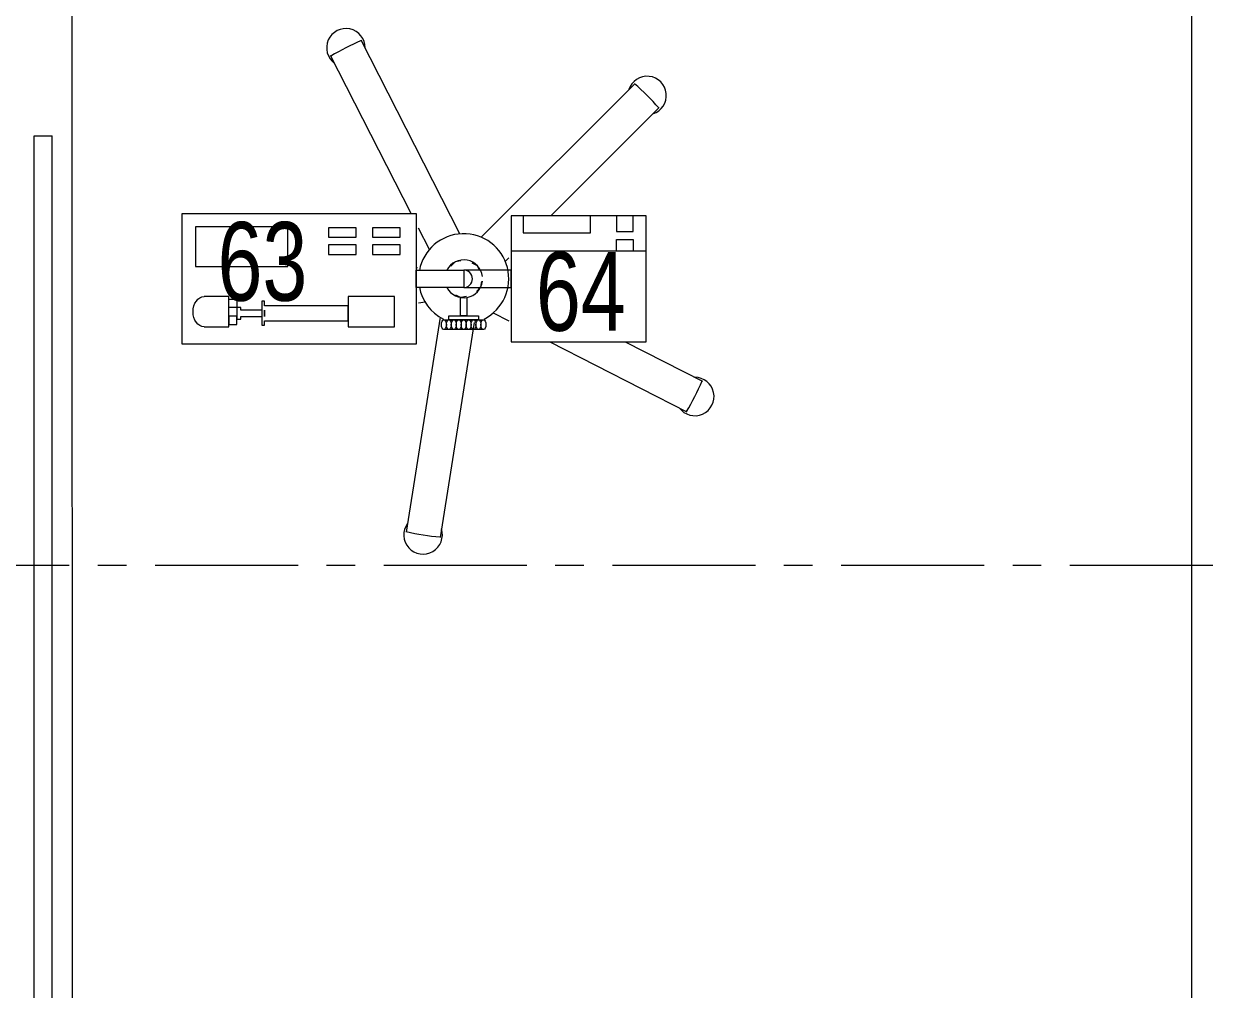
# Model space of a CAD drawing. Header units: millimetres. Extents: x 26027 to 581921, y 7230 to 233891.
# Drawn here: x 490302 to 491640, y 127474 to 128547 of the extents above; entities that cross this region are included whole.
import ezdxf

# ---------------------------------------------------------------- set-up
doc = ezdxf.new("R2010")
doc.units = ezdxf.units.MM
doc.header["$LTSCALE"] = 5
doc.linetypes.add('CENTER', pattern=[50.8, 31.75, -6.35, 6.35, -6.35])
doc.layers.add('axes', color=252, linetype='Continuous')
for name, color, linetype, lineweight in [('Medical Equipment and Furniture', 252, 'Continuous', 0), ('Medical Equipment and Furniture1', 252, 'Continuous', 5), ('Medical Equipment and Furniture2', 252, 'Continuous', 13)]:
    doc.layers.add(name, color=color, linetype=linetype, lineweight=lineweight)
doc.styles.add('X3G_ENTITY_257CFD', font='swisscl.ttf', dxfattribs={"height": 200})

# ---------------------------------------------------------------- blocks, each defined once
blk = doc.blocks.new('HF16786E-P')
at = {"layer": 'Medical Equipment and Furniture1'}
for p, q in [((0, 0.425), (-2.14, 0.425)), ((-0.48, 0.4025), (-1.66, 0.4025)), ((-1.66, 0.3825), (-1.66, 0.4025)), ((-0.48, 0.3825), (-1.66, 0.3825))]:
    blk.add_line(p, q, dxfattribs=at)
blk = doc.blocks.new('Syringe')
at = {"layer": 'Medical Equipment and Furniture2', "color": 254}
for points in [[(42.9739, -11.5277), (42.7139, -11.5277), (42.7139, -11.3827), (42.9739, -11.3827), (42.9739, -11.5277)], [(42.7384, -11.5086), (42.7658, -11.5086), (42.7658, -11.475), (42.7384, -11.475)], [(42.8055, -11.4851), (42.8055, -11.48), (42.8023, -11.48), (42.8023, -11.5069), (42.8055, -11.5069), (42.8055, -11.5019)], [(42.779, -11.4899), (42.779, -11.487), (42.7748, -11.487), (42.7748, -11.5), (42.779, -11.5), (42.779, -11.497)], [(42.8023, -11.4899), (42.779, -11.4899)], [(42.8055, -11.5019), (42.8984, -11.5019), (42.8984, -11.4851), (42.8055, -11.4851)], [(42.8055, -11.4899), (42.8055, -11.497)], [(42.8055, -11.497), (42.8055, -11.4899)], [(42.8055, -11.497), (42.8055, -11.4899)], [(42.779, -11.497), (42.8023, -11.497)]]:
    blk.add_lwpolyline(points, dxfattribs=at)
for points in [[(42.8312, -11.3974), (42.7289, -11.3974), (42.7289, -11.4415), (42.8312, -11.4415)], [(42.9073, -11.3985), (42.8765, -11.3985), (42.8765, -11.4091), (42.9073, -11.4091)], [(42.956, -11.3985), (42.9252, -11.3985), (42.9252, -11.4091), (42.956, -11.4091)], [(42.9073, -11.4175), (42.8765, -11.4175), (42.8765, -11.4281), (42.9073, -11.4281)], [(42.956, -11.4175), (42.9252, -11.4175), (42.9252, -11.4281), (42.956, -11.4281)], [(42.7748, -11.487), (42.7658, -11.487), (42.7658, -11.4777), (42.7748, -11.4777)], [(42.9498, -11.475), (42.8984, -11.475), (42.8984, -11.5086), (42.9498, -11.5086)], [(42.7748, -11.4967), (42.7658, -11.4967), (42.7658, -11.5059), (42.7748, -11.5059)]]:
    blk.add_lwpolyline(points, close=True, dxfattribs=at)
at = {"layer": 'Medical Equipment and Furniture2', "color": 254, "extrusion": (0, 0, -1)}
blk.add_ellipse((42.7384, -11.4918), major_axis=(0, 0.0168), ratio=0.733735, start_param=3.141593, end_param=6.283185, dxfattribs=at)
blk = doc.blocks.new('Infusion')
at = {"layer": 'Medical Equipment and Furniture2', "color": 254}
for points in [[(43.0793, -11.3852), (43.0793, -11.5252), (43.2293, -11.5252), (43.2293, -11.3852), (43.0793, -11.3852)], [(43.1962, -11.4242), (43.1962, -11.4114), (43.215, -11.4114), (43.215, -11.4242)]]:
    blk.add_lwpolyline(points, dxfattribs=at)
for points in [[(43.0793, -11.3852), (43.0793, -11.4242), (43.2293, -11.4242), (43.2293, -11.3852)], [(43.0927, -11.3852), (43.0927, -11.404), (43.1673, -11.404), (43.1673, -11.3852)], [(43.1962, -11.3852), (43.1962, -11.4027), (43.215, -11.4027), (43.215, -11.3852)]]:
    blk.add_lwpolyline(points, close=True, dxfattribs=at)
blk = doc.blocks.new('Infusion Syringe')
at = {"layer": 'Medical Equipment and Furniture1'}
for p, q in [((43.0225, -11.4053), (42.9127, -11.1899)), ((42.9683, -11.3827), (42.8788, -11.2071)), ((43.0459, -11.409), (43.2169, -11.238)), ((43.1234, -11.3852), (43.2437, -11.2649)), ((42.9886, -11.4225), (42.9765, -11.3988)), ((43.0124, -11.4411), (43.017, -11.4365)), ((43.0234, -11.4354), (43.017, -11.4365)), ((43.0357, -11.4374), (43.0414, -11.4403)), ((43.0444, -11.4461), (43.0414, -11.4403)), ((43.0728, -11.4359), (43.0766, -11.432)), ((42.9753, -11.4431), (42.9739, -11.4433)), ((43.0407, -11.4693), (43.0453, -11.4647)), ((43.0463, -11.4583), (43.0453, -11.4647)), ((43.0791, -11.4595), (43.0793, -11.4596)), ((43.0175, -11.473), (43.0233, -11.476)), ((43.0297, -11.4749), (43.0233, -11.476)), ((42.9838, -11.4812), (42.9765, -11.4824)), ((43.0592, -11.4932), (43.0766, -11.502)), ((43.0006, -11.498), (42.9627, -11.7368)), ((43.0381, -11.5039), (43.0003, -11.7427)), ((43.1221, -11.5252), (43.2746, -11.6029)), ((43.2058, -11.5252), (43.2919, -11.5691))]:
    blk.add_line(p, q, dxfattribs=at)
for points in [[(43.0266, -11.4455), (43.0266, -11.4649), (42.9739, -11.4649), (42.9739, -11.4455)], [(43.0266, -11.4455), (43.0266, -11.4649), (43.0793, -11.4649), (43.0793, -11.4455)], [(43.043, -11.4963), (43.043, -11.5009), (43.0102, -11.5009), (43.0102, -11.4963)]]:
    blk.add_lwpolyline(points, close=True, dxfattribs=at)
for points in [[(43.0302, -11.4759), (43.0302, -11.4963), (43.0229, -11.4963), (43.0229, -11.4759)], [(43.0046, -11.5009), (43.0485, -11.5009)], [(43.0485, -11.5116), (43.0046, -11.5116)]]:
    blk.add_lwpolyline(points, dxfattribs=at)
for centre, radius, start, end in [((42.8958, -11.1985), 0.0214, 359.734, 234.266), ((43.0266, -11.4552), 0.2881, 113.2187, 120.7813), ((43.2303, -11.2515), 0.0214, 287.734, 162.266), ((43.0266, -11.4552), 0.2881, 41.2187, 48.7813), ((43.0266, -11.4552), 0.0501, 296.8163, 169.3714), ((43.0266, -11.4552), 0.021, 6.8276, 152.4616), ((43.0266, -11.4552), 0.00972, 270, 90), ((43.0266, -11.4552), 0.0501, 190.6286, 243.1837), ((43.0266, -11.4552), 0.021, 207.5384, 353.1724), ((43.2833, -11.586), 0.0214, 215.734, 90.266), ((43.0266, -11.4552), 0.2881, 329.2187, 336.7813), ((42.9815, -11.7398), 0.0214, 143.734, 18.266), ((43.0266, -11.4552), 0.2881, 257.2187, 264.7813)]:
    blk.add_arc(centre, radius, start, end, dxfattribs=at)
for centre in [(43.0046, -11.5062), (43.0101, -11.5062), (43.0156, -11.5062), (43.0211, -11.5062), (43.0266, -11.5062), (43.0321, -11.5062), (43.0375, -11.5062), (43.043, -11.5062), (43.0485, -11.5062)]:
    blk.add_ellipse(centre, major_axis=(0, -0.00537), ratio=0.510594, start_param=3.141593, end_param=9.424778, dxfattribs=at)
for name in ['Syringe', 'Infusion']:
    blk.add_blockref(name, (0, 0), dxfattribs=at)

msp = doc.modelspace()

# ---------------------------------------------------------------- linework, layer by layer
at = {"layer": 'axes', "linetype": 'CENTER', "lineweight": 0}
msp.add_line((581030.5, 127945.3, 2.4), (449113.3, 127945.3, 2.4), dxfattribs=at)
at = {"layer": 'Medical Equipment and Furniture'}
msp.add_line((491598.8, 129125.3, 0), (491598.8, 126625.3, 0), dxfattribs=at)

# ---------------------------------------------------------------- block references
at = {"layer": 'Medical Equipment and Furniture', "lineweight": 0, "xscale": 1000, "yscale": 1000, "zscale": 1000, "rotation": 270.0149936594165}
msp.add_blockref('HF16786E-P', (489931.3, 126762.7, 0), dxfattribs=at)
at = {"layer": 'Medical Equipment and Furniture', "xscale": 1000, "yscale": 1000, "zscale": 1000}
msp.add_blockref('Infusion Syringe', (447763.9, 139719.1, 0), dxfattribs=at)

# ---------------------------------------------------------------- texts
at = {"layer": 'Medical Equipment and Furniture', "char_height": 87.47, "attachment_point": 2, "style": 'X3G_ENTITY_257CFD'}
for s, insert in [('63', (490567, 128327, 0)), ('64', (490920.6, 128293.6, 0))]:
    msp.add_mtext(s, dxfattribs=dict(at, insert=insert))

doc.saveas('drawing.dxf')
